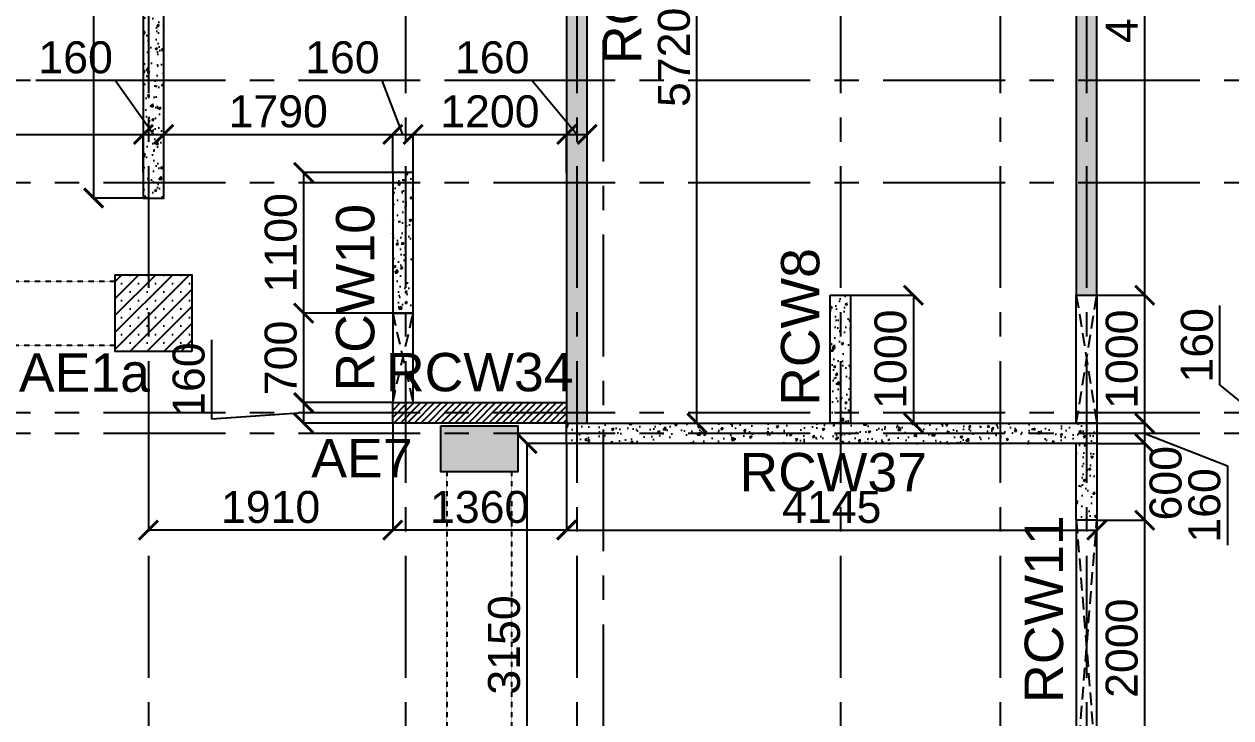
# Model space of a CAD drawing. Header units: inches. Extents: x 207135 to 337634, y -175669 to -89669.
# Drawn here: x 237981 to 247416, y -115947 to -110522 of the extents above; entities that cross this region are included whole.
import ezdxf

# ---------------------------------------------------------------- set-up
doc = ezdxf.new("R2010")
doc.units = ezdxf.units.IN
doc.header["$MEASUREMENT"] = 0
for name, pattern in [('CENTER', [50.8, 31.75, -6.35, 6.35, -6.35]), ('DASHED2', [9.525, 6.35, -3.175]), ('Hidden', [3, 2, -1])]:
    doc.linetypes.add(name, pattern=pattern)
for name, color, linetype in [('160 R.C. WALL HAT', 8, 'Continuous'), ('160 R.C.WALL', 6, 'Continuous'), ('160 WALL  OPENING LINE', 1, 'Continuous'), ('160 WALL OPEING', 1, 'Continuous'), ('AR-Column', 40, 'Continuous'), ('AR-Hidden', 251, 'DASHED2'), ('DIM', 251, 'Continuous'), ('DOP IN SHEAR WALL', 5, 'Continuous'), ('GRID', 8, 'CENTER'), ('NON S.WALL HATCH', 8, 'Continuous'), ('SHEAR WALL NAME', 3, 'Continuous'), ('SHEARWALL HATCH', 8, 'Continuous'), ('TEXT-1', 3, 'Continuous')]:
    doc.layers.add(name, color=color, linetype=linetype)
doc.styles.add('T200', font='sanss___.ttf', dxfattribs={"height": 250})
doc.styles.add('T300', font='sanss___.ttf', dxfattribs={"height": 350})
doc.dimstyles.new('T 200', dxfattribs={"dimtxt": 250, "dimasz": 150, "dimexe": 1, "dimexo": 0, "dimgap": 50, "dimtad": 1, "dimdec": 0, "dimdsep": 46, "dimtxsty": 'T200', "dimblk": 'ARCHTICK', "dimcen": 2.5, "dimdle": 1, "dimclrd": 5, "dimclre": 253, "dimclrt": 1, "dimadec": 0, "dimazin": 0, "dimtfac": 1, "dimtdec": 0, "dimtmove": 2, "dimatfit": 3, "dimfxl": 0, "dimarcsym": 0})
pattern_1 = [(45, (-131825.64, 75915.45), (-66.29126, 66.29126), []), (45, (-131759.35, 75915.45), (-66.29126, 66.29126), [0, -93.75])]
pattern_2 = [(50, (2134302.95, 279547.85), (179.315046, -15.688034), [18.75, -206.25]), (355, (2134302.95, 279547.85), (-34.687833, 188.048033), [15, -165]), (100.451444, (2134317.9, 279546.54), (144.627212, 172.359998), [15.935048, -175.285528]), (46.1842, (2134302.95, 279597.85), (266.810333, -41.37982), [28.125, -309.375]), (96.635635, (2134325.19, 279594.4), (233.665486, 243.52965), [23.902586, -262.92844]), (351.184164, (2134302.95, 279597.85), (233.665486, 243.52965), [22.5, -247.5]), (21, (2134327.95, 279585.35), (149.226763, -100.654723), [18.75, -206.25]), (326, (2134327.95, 279585.35), (60.828833, 181.287511), [15, -165]), (71.451445, (2134340.39, 279576.96), (210.055594, 80.632788), [15.935047, -175.285528]), (37.5, (2134302.95, 279547.85), (3.0399638, 83.2234635), [0, -163, 0, -167.5, 0, -165.625]), (7.5, (2134302.95, 279547.85), (65.7673844, 98.602928), [0, -95.5, 0, -159.25, 0, -63.125]), (327.5, (2134247.2, 279547.85), (133.455609, -5.638718), [0, -62.5, 0, -195, 0, -258.75]), (317.5, (2134222.2, 279547.85), (145.796542, 25.0262456), [0, -81.25, 0, -129.5, 0, -183.75])]
pattern_3 = [(50, (2144232.95, 280407.85), (179.315046, -15.688034), [18.75, -206.25]), (355, (2144232.95, 280407.85), (-34.687833, 188.048033), [15, -165]), (100.451444, (2144247.9, 280406.54), (144.627212, 172.359998), [15.935048, -175.285528]), (46.1842, (2144232.95, 280457.85), (266.810333, -41.37982), [28.125, -309.375]), (96.635635, (2144255.19, 280454.4), (233.665486, 243.52965), [23.902586, -262.92844]), (351.184164, (2144232.95, 280457.85), (233.665486, 243.52965), [22.5, -247.5]), (21, (2144257.95, 280445.35), (149.226763, -100.654723), [18.75, -206.25]), (326, (2144257.95, 280445.35), (60.828833, 181.287511), [15, -165]), (71.451445, (2144270.39, 280436.96), (210.055594, 80.632788), [15.935047, -175.285528]), (37.5, (2144232.95, 280407.85), (3.0399638, 83.2234635), [0, -163, 0, -167.5, 0, -165.625]), (7.5, (2144232.95, 280407.85), (65.7673844, 98.602928), [0, -95.5, 0, -159.25, 0, -63.125]), (327.5, (2144177.2, 280407.85), (133.455609, -5.638718), [0, -62.5, 0, -195, 0, -258.75]), (317.5, (2144152.2, 280407.85), (145.796542, 25.0262456), [0, -81.25, 0, -129.5, 0, -183.75])]

# ---------------------------------------------------------------- blocks, each defined once
blk = doc.blocks.new('_ARCHTICK')
at = {"color": 0, "linetype": 'ByBlock', "const_width": 0.15}
blk.add_lwpolyline([(-0.5, -0.5), (0.5, 0.5)], dxfattribs=at)
blk = doc.blocks.new('*D273')
at = {"layer": 'Defpoints', "color": 0}
for p in [(238912.4, -111384.8), (235762.4, -111682.5, 14.7), (238912.4, -111682.5, 14.7)]:
    blk.add_point(p, dxfattribs=at)
at = {"layer": 'DIM', "color": 5, "lineweight": -2}
blk.add_line((235761.4, -111384.8), (238913.4, -111384.8), dxfattribs=at)
at = {"layer": 'DIM', "color": 253, "lineweight": -2}
for p, q in [((235762.4, -111682.5), (235762.4, -111383.8)), ((238912.4, -111682.5), (238912.4, -111383.8))]:
    blk.add_line(p, q, dxfattribs=at)
at = {"layer": 'DIM', "color": 5, "lineweight": -2, "xscale": 150, "yscale": 150, "zscale": 150, "rotation": 180}
blk.add_blockref('_ARCHTICK', (235762.4, -111384.8), dxfattribs=at)
at = {"layer": 'DIM', "color": 5, "lineweight": -2, "xscale": 150, "yscale": 150, "zscale": 150}
blk.add_blockref('_ARCHTICK', (238912.4, -111384.8), dxfattribs=at)
at = {"layer": 'DIM', "color": 1, "insert": (237337.4, -111205.9), "char_height": 250, "attachment_point": 5, "style": 'T200'}
blk.add_mtext('3150', dxfattribs=at)
blk = doc.blocks.new('*D274')
at = {"layer": 'Defpoints', "color": 0}
for p in [(239072.4, -111384.8), (238912.4, -111682.5, 14.7), (239072.4, -111682.5, 14.7)]:
    blk.add_point(p, dxfattribs=at)
at = {"layer": 'DIM', "color": 5, "lineweight": -2}
for p, q in [((238693.5, -110962.5), (238073.3, -110962.5)), ((238992.4, -111384.8), (238693.5, -110962.5)), ((238911.4, -111384.8), (239073.4, -111384.8))]:
    blk.add_line(p, q, dxfattribs=at)
at = {"layer": 'DIM', "color": 253, "lineweight": -2}
for p, q in [((238912.4, -111682.5), (238912.4, -111383.8)), ((239072.4, -111682.5), (239072.4, -111383.8))]:
    blk.add_line(p, q, dxfattribs=at)
at = {"layer": 'DIM', "color": 5, "lineweight": -2, "xscale": 150, "yscale": 150, "zscale": 150, "rotation": 180}
blk.add_blockref('_ARCHTICK', (238912.4, -111384.8), dxfattribs=at)
at = {"layer": 'DIM', "color": 5, "lineweight": -2, "xscale": 150, "yscale": 150, "zscale": 150}
blk.add_blockref('_ARCHTICK', (239072.4, -111384.8), dxfattribs=at)
at = {"layer": 'DIM', "color": 1, "insert": (238383.4, -110783.6), "char_height": 250, "attachment_point": 5, "style": 'T200'}
blk.add_mtext('160', dxfattribs=at)
blk = doc.blocks.new('*D275')
at = {"layer": 'Defpoints', "color": 0}
for p in [(240862.4, -111384.8), (239072.4, -111682.5, 14.7), (240862.4, -111682.5, 14.7)]:
    blk.add_point(p, dxfattribs=at)
at = {"layer": 'DIM', "color": 5, "lineweight": -2}
blk.add_line((239071.4, -111384.8), (240863.4, -111384.8), dxfattribs=at)
at = {"layer": 'DIM', "color": 253, "lineweight": -2}
for p, q in [((239072.4, -111682.5), (239072.4, -111383.8)), ((240862.4, -111682.5), (240862.4, -111383.8))]:
    blk.add_line(p, q, dxfattribs=at)
at = {"layer": 'DIM', "color": 5, "lineweight": -2, "xscale": 150, "yscale": 150, "zscale": 150, "rotation": 180}
blk.add_blockref('_ARCHTICK', (239072.4, -111384.8), dxfattribs=at)
at = {"layer": 'DIM', "color": 5, "lineweight": -2, "xscale": 150, "yscale": 150, "zscale": 150}
blk.add_blockref('_ARCHTICK', (240862.4, -111384.8), dxfattribs=at)
at = {"layer": 'DIM', "color": 1, "insert": (239967.4, -111206), "char_height": 250, "attachment_point": 5, "style": 'T200'}
blk.add_mtext('1790', dxfattribs=at)
blk = doc.blocks.new('*D276')
at = {"layer": 'Defpoints', "color": 0}
for p in [(241022.4, -111384.8), (240862.4, -111682.5, 14.7), (241022.4, -111682.5, 14.7)]:
    blk.add_point(p, dxfattribs=at)
at = {"layer": 'DIM', "color": 5, "lineweight": -2}
for p, q in [((240779.2, -110962.5), (240158.9, -110962.5)), ((240942.4, -111384.8), (240779.2, -110962.5)), ((240861.4, -111384.8), (241023.4, -111384.8))]:
    blk.add_line(p, q, dxfattribs=at)
at = {"layer": 'DIM', "color": 253, "lineweight": -2}
for p, q in [((240862.4, -111682.5), (240862.4, -111383.8)), ((241022.4, -111682.5), (241022.4, -111383.8))]:
    blk.add_line(p, q, dxfattribs=at)
at = {"layer": 'DIM', "color": 5, "lineweight": -2, "xscale": 150, "yscale": 150, "zscale": 150, "rotation": 180}
blk.add_blockref('_ARCHTICK', (240862.4, -111384.8), dxfattribs=at)
at = {"layer": 'DIM', "color": 5, "lineweight": -2, "xscale": 150, "yscale": 150, "zscale": 150}
blk.add_blockref('_ARCHTICK', (241022.4, -111384.8), dxfattribs=at)
at = {"layer": 'DIM', "color": 1, "insert": (240469, -110783.6), "char_height": 250, "attachment_point": 5, "style": 'T200'}
blk.add_mtext('160', dxfattribs=at)
blk = doc.blocks.new('*D277')
at = {"layer": 'Defpoints', "color": 0}
for p in [(242222.4, -111384.8), (241022.4, -111682.5, 14.7), (242222.4, -111682.5, 14.7)]:
    blk.add_point(p, dxfattribs=at)
at = {"layer": 'DIM', "color": 5, "lineweight": -2}
blk.add_line((241021.4, -111384.8), (242223.4, -111384.8), dxfattribs=at)
at = {"layer": 'DIM', "color": 253, "lineweight": -2}
for p, q in [((241022.4, -111682.5), (241022.4, -111383.8)), ((242222.4, -111682.5), (242222.4, -111383.8))]:
    blk.add_line(p, q, dxfattribs=at)
at = {"layer": 'DIM', "color": 5, "lineweight": -2, "xscale": 150, "yscale": 150, "zscale": 150, "rotation": 180}
blk.add_blockref('_ARCHTICK', (241022.4, -111384.8), dxfattribs=at)
at = {"layer": 'DIM', "color": 5, "lineweight": -2, "xscale": 150, "yscale": 150, "zscale": 150}
blk.add_blockref('_ARCHTICK', (242222.4, -111384.8), dxfattribs=at)
at = {"layer": 'DIM', "color": 1, "insert": (241622.4, -111206), "char_height": 250, "attachment_point": 5, "style": 'T200'}
blk.add_mtext('1200', dxfattribs=at)
blk = doc.blocks.new('*D278')
at = {"layer": 'Defpoints', "color": 0}
for p in [(242382.4, -111384.8), (242222.4, -111682.5, 14.7), (242382.4, -111669.3, 14.7)]:
    blk.add_point(p, dxfattribs=at)
at = {"layer": 'DIM', "color": 5, "lineweight": -2}
for p, q in [((241950.6, -110962.5), (241330.4, -110962.5)), ((242302.4, -111384.8), (241950.6, -110962.5)), ((242221.4, -111384.8), (242383.4, -111384.8))]:
    blk.add_line(p, q, dxfattribs=at)
at = {"layer": 'DIM', "color": 253, "lineweight": -2}
for p, q in [((242222.4, -111682.5), (242222.4, -111383.8)), ((242382.4, -111669.3), (242382.4, -111383.8))]:
    blk.add_line(p, q, dxfattribs=at)
at = {"layer": 'DIM', "color": 5, "lineweight": -2, "xscale": 150, "yscale": 150, "zscale": 150, "rotation": 180}
blk.add_blockref('_ARCHTICK', (242222.4, -111384.8), dxfattribs=at)
at = {"layer": 'DIM', "color": 5, "lineweight": -2, "xscale": 150, "yscale": 150, "zscale": 150}
blk.add_blockref('_ARCHTICK', (242382.4, -111384.8), dxfattribs=at)
at = {"layer": 'DIM', "color": 1, "insert": (241640.5, -110783.6), "char_height": 250, "attachment_point": 5, "style": 'T200'}
blk.add_mtext('160', dxfattribs=at)
blk = doc.blocks.new('*D279')
at = {"layer": 'Defpoints', "color": 0}
for p in [(240166.3, -113482.5), (240862.4, -113482.5, 14.7), (240862.4, -113642.5, 14.7)]:
    blk.add_point(p, dxfattribs=at)
at = {"layer": 'DIM', "color": 5, "lineweight": -2}
for p, q in [((239447.3, -113612.5), (239447.3, -112992.3)), ((240166.3, -113643.5), (240166.3, -113481.5)), ((240166.3, -113562.5), (239447.3, -113612.5))]:
    blk.add_line(p, q, dxfattribs=at)
at = {"layer": 'DIM', "color": 253, "lineweight": -2}
for p, q in [((240862.4, -113482.5), (240165.3, -113482.5)), ((240862.4, -113642.5), (240165.3, -113642.5))]:
    blk.add_line(p, q, dxfattribs=at)
at = {"layer": 'DIM', "color": 5, "lineweight": -2, "xscale": 150, "yscale": 150, "zscale": 150}
for p, rotation in [((240166.3, -113482.5), 90), ((240166.3, -113642.5), 270)]:
    blk.add_blockref('_ARCHTICK', p, dxfattribs=dict(at, rotation=rotation))
at = {"layer": 'DIM', "color": 1, "insert": (239268.3, -113302.4), "char_height": 250, "attachment_point": 5, "rotation": 90, "style": 'T200'}
blk.add_mtext('160', dxfattribs=at)
blk = doc.blocks.new('*D280')
at = {"layer": 'Defpoints', "color": 0}
for p in [(240166.3, -112782.5), (240862.4, -112782.5, 14.7), (240862.4, -113482.5, 14.7)]:
    blk.add_point(p, dxfattribs=at)
at = {"layer": 'DIM', "color": 253, "lineweight": -2}
for p, q in [((240862.4, -112782.5), (240165.3, -112782.5)), ((240862.4, -113482.5), (240165.3, -113482.5))]:
    blk.add_line(p, q, dxfattribs=at)
at = {"layer": 'DIM', "color": 5, "lineweight": -2}
blk.add_line((240166.3, -113483.5), (240166.3, -112781.5), dxfattribs=at)
at = {"layer": 'DIM', "color": 5, "lineweight": -2, "xscale": 150, "yscale": 150, "zscale": 150}
for p, rotation in [((240166.3, -112782.5), 90), ((240166.3, -113482.5), 270)]:
    blk.add_blockref('_ARCHTICK', p, dxfattribs=dict(at, rotation=rotation))
at = {"layer": 'DIM', "color": 1, "insert": (239987.6, -113132.5), "char_height": 250, "attachment_point": 5, "rotation": 90, "style": 'T200'}
blk.add_mtext('700', dxfattribs=at)
blk = doc.blocks.new('*D281')
at = {"layer": 'Defpoints', "color": 0}
for p in [(240166.3, -111682.5), (240862.4, -111682.5, 14.7), (240862.4, -112782.5, 14.7)]:
    blk.add_point(p, dxfattribs=at)
at = {"layer": 'DIM', "color": 253, "lineweight": -2}
for p, q in [((240862.4, -111682.5), (240165.3, -111682.5)), ((240862.4, -112782.5), (240165.3, -112782.5))]:
    blk.add_line(p, q, dxfattribs=at)
at = {"layer": 'DIM', "color": 5, "lineweight": -2}
blk.add_line((240166.3, -112783.5), (240166.3, -111681.5), dxfattribs=at)
at = {"layer": 'DIM', "color": 5, "lineweight": -2, "xscale": 150, "yscale": 150, "zscale": 150}
for p, rotation in [((240166.3, -111682.5), 90), ((240166.3, -112782.5), 270)]:
    blk.add_blockref('_ARCHTICK', p, dxfattribs=dict(at, rotation=rotation))
at = {"layer": 'DIM', "color": 1, "insert": (239987.6, -112232.5), "char_height": 250, "attachment_point": 5, "rotation": 90, "style": 'T200'}
blk.add_mtext('1100', dxfattribs=at)
blk = doc.blocks.new('*D282')
at = {"layer": 'Defpoints', "color": 0}
for p in [(240862.4, -113642.5, 14.7), (242222.4, -113802.5, 14.7), (240862.4, -114478.6)]:
    blk.add_point(p, dxfattribs=at)
at = {"layer": 'DIM', "color": 253, "lineweight": -2}
for p, q in [((240862.4, -113642.5), (240862.4, -114479.6)), ((242222.4, -113802.5), (242222.4, -114479.6))]:
    blk.add_line(p, q, dxfattribs=at)
at = {"layer": 'DIM', "color": 5, "lineweight": -2}
blk.add_line((242223.4, -114478.6), (240861.4, -114478.6), dxfattribs=at)
at = {"layer": 'DIM', "color": 5, "lineweight": -2, "xscale": 150, "yscale": 150, "zscale": 150, "rotation": 180}
blk.add_blockref('_ARCHTICK', (240862.4, -114478.6), dxfattribs=at)
at = {"layer": 'DIM', "color": 5, "lineweight": -2, "xscale": 150, "yscale": 150, "zscale": 150}
blk.add_blockref('_ARCHTICK', (242222.4, -114478.6), dxfattribs=at)
at = {"layer": 'DIM', "color": 1, "insert": (241542.4, -114299.7), "char_height": 250, "attachment_point": 5, "style": 'T200'}
blk.add_mtext('1360', dxfattribs=at)
blk = doc.blocks.new('*D283')
at = {"layer": 'Defpoints', "color": 0}
for p in [(240862.4, -113642.5, 14.7), (238952.4, -114056.1, 14.7), (238952.4, -114478.6)]:
    blk.add_point(p, dxfattribs=at)
at = {"layer": 'DIM', "color": 253, "lineweight": -2}
for p, q in [((240862.4, -113642.5), (240862.4, -114479.6)), ((238952.4, -114056.1), (238952.4, -114479.6))]:
    blk.add_line(p, q, dxfattribs=at)
at = {"layer": 'DIM', "color": 5, "lineweight": -2}
blk.add_line((240863.4, -114478.6), (238951.4, -114478.6), dxfattribs=at)
at = {"layer": 'DIM', "color": 5, "lineweight": -2, "xscale": 150, "yscale": 150, "zscale": 150, "rotation": 180}
blk.add_blockref('_ARCHTICK', (238952.4, -114478.6), dxfattribs=at)
at = {"layer": 'DIM', "color": 5, "lineweight": -2, "xscale": 150, "yscale": 150, "zscale": 150}
blk.add_blockref('_ARCHTICK', (240862.4, -114478.6), dxfattribs=at)
at = {"layer": 'DIM', "color": 1, "insert": (239907.4, -114299.9), "char_height": 250, "attachment_point": 5, "style": 'T200'}
blk.add_mtext('1910', dxfattribs=at)
blk = doc.blocks.new('*D297')
at = {"layer": 'Defpoints', "color": 0}
for p in [(238524.5, -107922.5), (238912.4, -107922.5, 14.7), (238912.4, -111882.5, 14.7)]:
    blk.add_point(p, dxfattribs=at)
at = {"layer": 'DIM', "color": 253, "lineweight": -2}
for p, q in [((238912.4, -107922.5), (238523.5, -107922.5)), ((238912.4, -111882.5), (238523.5, -111882.5))]:
    blk.add_line(p, q, dxfattribs=at)
at = {"layer": 'DIM', "color": 5, "lineweight": -2}
blk.add_line((238524.5, -111883.5), (238524.5, -107921.5), dxfattribs=at)
at = {"layer": 'DIM', "color": 5, "lineweight": -2, "xscale": 150, "yscale": 150, "zscale": 150}
for p, rotation in [((238524.5, -107922.5), 90), ((238524.5, -111882.5), 270)]:
    blk.add_blockref('_ARCHTICK', p, dxfattribs=dict(at, rotation=rotation))
at = {"layer": 'DIM', "color": 1, "insert": (238345.6, -109902.5), "char_height": 250, "attachment_point": 5, "rotation": 90, "style": 'T200'}
blk.add_mtext('3960', dxfattribs=at)
blk = doc.blocks.new('*D298')
at = {"layer": 'Defpoints', "color": 0}
for p in [(244442.6, -112642.5, 14.7), (244442.6, -113642.5, 14.7), (244934.4, -113642.5)]:
    blk.add_point(p, dxfattribs=at)
at = {"layer": 'DIM', "color": 253, "lineweight": -2}
for p, q in [((244442.6, -112642.5), (244935.4, -112642.5)), ((244442.6, -113642.5), (244935.4, -113642.5))]:
    blk.add_line(p, q, dxfattribs=at)
at = {"layer": 'DIM', "color": 5, "lineweight": -2}
blk.add_line((244934.4, -112641.5), (244934.4, -113643.5), dxfattribs=at)
at = {"layer": 'DIM', "color": 5, "lineweight": -2, "xscale": 150, "yscale": 150, "zscale": 150}
for p, rotation in [((244934.4, -112642.5), 90), ((244934.4, -113642.5), 270)]:
    blk.add_blockref('_ARCHTICK', p, dxfattribs=dict(at, rotation=rotation))
at = {"layer": 'DIM', "color": 1, "insert": (244755.6, -113142.5), "char_height": 250, "attachment_point": 5, "rotation": 90, "style": 'T200'}
blk.add_mtext('1000', dxfattribs=at)
blk = doc.blocks.new('*D299')
at = {"layer": 'Defpoints', "color": 0}
for p in [(242382.4, -107922.5, 14.7), (243241.1, -107922.5), (242382.4, -113642.5, 14.7)]:
    blk.add_point(p, dxfattribs=at)
at = {"layer": 'DIM', "color": 253, "lineweight": -2}
for p, q in [((242382.4, -107922.5), (243242.1, -107922.5)), ((242382.4, -113642.5), (243242.1, -113642.5))]:
    blk.add_line(p, q, dxfattribs=at)
at = {"layer": 'DIM', "color": 5, "lineweight": -2}
blk.add_line((243241.1, -113643.5), (243241.1, -107921.5), dxfattribs=at)
at = {"layer": 'DIM', "color": 5, "lineweight": -2, "xscale": 150, "yscale": 150, "zscale": 150}
for p, rotation in [((243241.1, -107922.5), 90), ((243241.1, -113642.5), 270)]:
    blk.add_blockref('_ARCHTICK', p, dxfattribs=dict(at, rotation=rotation))
at = {"layer": 'DIM', "color": 1, "insert": (243062.4, -110782.5), "char_height": 250, "attachment_point": 5, "rotation": 90, "style": 'T200'}
blk.add_mtext('5720', dxfattribs=at)
blk = doc.blocks.new('*D309')
at = {"layer": 'Defpoints', "color": 0}
for p in [(246367.4, -114402.5, 14.7), (246742.3, -114402.5), (246367.4, -116402.5, 14.7)]:
    blk.add_point(p, dxfattribs=at)
at = {"layer": 'DIM', "color": 253, "lineweight": -2}
for p, q in [((246367.4, -114402.5), (246743.3, -114402.5)), ((246367.4, -116402.5), (246743.3, -116402.5))]:
    blk.add_line(p, q, dxfattribs=at)
at = {"layer": 'DIM', "color": 5, "lineweight": -2}
blk.add_line((246742.3, -116403.5), (246742.3, -114401.5), dxfattribs=at)
at = {"layer": 'DIM', "color": 5, "lineweight": -2, "xscale": 150, "yscale": 150, "zscale": 150}
for p, rotation in [((246742.3, -114402.5), 90), ((246742.3, -116402.5), 270)]:
    blk.add_blockref('_ARCHTICK', p, dxfattribs=dict(at, rotation=rotation))
at = {"layer": 'DIM', "color": 1, "insert": (246563.5, -115402.5), "char_height": 250, "attachment_point": 5, "rotation": 90, "style": 'T200'}
blk.add_mtext('2000', dxfattribs=at)
blk = doc.blocks.new('*D310')
at = {"layer": 'Defpoints', "color": 0}
for p in [(246367.4, -113802.5, 14.7), (246742.3, -113802.5), (246367.4, -114402.5, 14.7)]:
    blk.add_point(p, dxfattribs=at)
at = {"layer": 'DIM', "color": 253, "lineweight": -2}
for p, q in [((246367.4, -113802.5), (246743.3, -113802.5)), ((246367.4, -114402.5), (246743.3, -114402.5))]:
    blk.add_line(p, q, dxfattribs=at)
at = {"layer": 'DIM', "color": 5, "lineweight": -2}
blk.add_line((246742.3, -114403.5), (246742.3, -113801.5), dxfattribs=at)
at = {"layer": 'DIM', "color": 5, "lineweight": -2, "xscale": 150, "yscale": 150, "zscale": 150}
for p, rotation in [((246742.3, -113802.5), 90), ((246742.3, -114402.5), 270)]:
    blk.add_blockref('_ARCHTICK', p, dxfattribs=dict(at, rotation=rotation))
at = {"layer": 'DIM', "color": 1, "insert": (246906.9, -114112.5), "char_height": 250, "attachment_point": 5, "rotation": 90, "style": 'T200'}
blk.add_mtext('600', dxfattribs=at)
blk = doc.blocks.new('*D311')
at = {"layer": 'Defpoints', "color": 0}
for p in [(246367.4, -113642.5, 14.7), (246742.3, -113642.5), (246367.4, -113802.5, 14.7)]:
    blk.add_point(p, dxfattribs=at)
at = {"layer": 'DIM', "color": 253, "lineweight": -2}
for p, q in [((246367.4, -113642.5), (246743.3, -113642.5)), ((246367.4, -113802.5), (246743.3, -113802.5))]:
    blk.add_line(p, q, dxfattribs=at)
at = {"layer": 'DIM', "color": 5, "lineweight": -2}
for p, q in [((246742.3, -113803.5), (246742.3, -113641.5)), ((246742.3, -113722.5), (247388.7, -113976.2)), ((247388.7, -113976.2), (247388.7, -114596.4))]:
    blk.add_line(p, q, dxfattribs=at)
at = {"layer": 'DIM', "color": 5, "lineweight": -2, "xscale": 150, "yscale": 150, "zscale": 150}
for p, rotation in [((246742.3, -113642.5), 90), ((246742.3, -113802.5), 270)]:
    blk.add_blockref('_ARCHTICK', p, dxfattribs=dict(at, rotation=rotation))
at = {"layer": 'DIM', "color": 1, "insert": (247209.8, -114286.3), "char_height": 250, "attachment_point": 5, "rotation": 90, "style": 'T200'}
blk.add_mtext('160', dxfattribs=at)
blk = doc.blocks.new('*D312')
at = {"layer": 'Defpoints', "color": 0}
for p in [(246367.4, -112642.5, 14.7), (246742.3, -112642.5), (246367.4, -113642.5, 14.7)]:
    blk.add_point(p, dxfattribs=at)
at = {"layer": 'DIM', "color": 253, "lineweight": -2}
for p, q in [((246367.4, -112642.5), (246743.3, -112642.5)), ((246367.4, -113642.5), (246743.3, -113642.5))]:
    blk.add_line(p, q, dxfattribs=at)
at = {"layer": 'DIM', "color": 5, "lineweight": -2}
blk.add_line((246742.3, -113643.5), (246742.3, -112641.5), dxfattribs=at)
at = {"layer": 'DIM', "color": 5, "lineweight": -2, "xscale": 150, "yscale": 150, "zscale": 150}
for p, rotation in [((246742.3, -112642.5), 90), ((246742.3, -113642.5), 270)]:
    blk.add_blockref('_ARCHTICK', p, dxfattribs=dict(at, rotation=rotation))
at = {"layer": 'DIM', "color": 1, "insert": (246563.5, -113142.5), "char_height": 250, "attachment_point": 5, "rotation": 90, "style": 'T200'}
blk.add_mtext('1000', dxfattribs=at)
blk = doc.blocks.new('*D313')
at = {"layer": 'Defpoints', "color": 0}
for p in [(246367.4, -107922.5), (246742.3, -107922.5), (246367.4, -112642.5, 14.7)]:
    blk.add_point(p, dxfattribs=at)
at = {"layer": 'DIM', "color": 253, "lineweight": -2}
for p, q in [((246367.4, -107922.5), (246743.3, -107922.5)), ((246367.4, -112642.5), (246743.3, -112642.5))]:
    blk.add_line(p, q, dxfattribs=at)
at = {"layer": 'DIM', "color": 5, "lineweight": -2}
blk.add_line((246742.3, -112643.5), (246742.3, -107921.5), dxfattribs=at)
at = {"layer": 'DIM', "color": 5, "lineweight": -2, "xscale": 150, "yscale": 150, "zscale": 150}
for p, rotation in [((246742.3, -107922.5), 90), ((246742.3, -112642.5), 270)]:
    blk.add_blockref('_ARCHTICK', p, dxfattribs=dict(at, rotation=rotation))
at = {"layer": 'DIM', "color": 1, "insert": (246563.5, -110282.5), "char_height": 250, "attachment_point": 5, "rotation": 90, "style": 'T200'}
blk.add_mtext('4720', dxfattribs=at)
blk = doc.blocks.new('*D322')
at = {"layer": 'Defpoints', "color": 0}
for p in [(247792.5, -113642.5), (248167.4, -113642.5, 14.7), (248167.4, -113802.5, 14.7)]:
    blk.add_point(p, dxfattribs=at)
at = {"layer": 'DIM', "color": 5, "lineweight": -2}
for p, q in [((247330.2, -113344.2), (247330.2, -112724)), ((247792.5, -113722.5), (247330.2, -113344.2)), ((247792.5, -113803.5), (247792.5, -113641.5))]:
    blk.add_line(p, q, dxfattribs=at)
at = {"layer": 'DIM', "color": 253, "lineweight": -2}
for p, q in [((248167.4, -113642.5), (247791.5, -113642.5)), ((248167.4, -113802.5), (247791.5, -113802.5))]:
    blk.add_line(p, q, dxfattribs=at)
at = {"layer": 'DIM', "color": 5, "lineweight": -2, "xscale": 150, "yscale": 150, "zscale": 150}
for p, rotation in [((247792.5, -113642.5), 90), ((247792.5, -113802.5), 270)]:
    blk.add_blockref('_ARCHTICK', p, dxfattribs=dict(at, rotation=rotation))
at = {"layer": 'DIM', "color": 1, "insert": (247151.3, -113034.1), "char_height": 250, "attachment_point": 5, "rotation": 90, "style": 'T200'}
blk.add_mtext('160', dxfattribs=at)
blk = doc.blocks.new('*D348')
at = {"layer": 'Defpoints', "color": 0}
for p in [(241913.1, -113802.5), (242222.4, -113802.5, 14.7), (242407.4, -116952.5, 14.7)]:
    blk.add_point(p, dxfattribs=at)
at = {"layer": 'DIM', "color": 253, "lineweight": -2}
for p, q in [((242222.4, -113802.5), (241912.1, -113802.5)), ((242407.4, -116952.5), (241912.1, -116952.5))]:
    blk.add_line(p, q, dxfattribs=at)
at = {"layer": 'DIM', "color": 5, "lineweight": -2}
blk.add_line((241913.1, -116953.5), (241913.1, -113801.5), dxfattribs=at)
at = {"layer": 'DIM', "color": 5, "lineweight": -2, "xscale": 150, "yscale": 150, "zscale": 150}
for p, rotation in [((241913.1, -113802.5), 90), ((241913.1, -116952.5), 270)]:
    blk.add_blockref('_ARCHTICK', p, dxfattribs=dict(at, rotation=rotation))
at = {"layer": 'DIM', "color": 1, "insert": (241734.1, -115377.5), "char_height": 250, "attachment_point": 5, "rotation": 90, "style": 'T200'}
blk.add_mtext('3150', dxfattribs=at)
blk = doc.blocks.new('*D349')
at = {"layer": 'Defpoints', "color": 0}
for p in [(242222.4, -113802.5, 14.7), (246367.4, -113802.5, 14.7), (246367.4, -114478.6)]:
    blk.add_point(p, dxfattribs=at)
at = {"layer": 'DIM', "color": 253, "lineweight": -2}
for p, q in [((242222.4, -113802.5), (242222.4, -114479.6)), ((246367.4, -113802.5), (246367.4, -114479.6))]:
    blk.add_line(p, q, dxfattribs=at)
at = {"layer": 'DIM', "color": 5, "lineweight": -2}
blk.add_line((242221.4, -114478.6), (246368.4, -114478.6), dxfattribs=at)
at = {"layer": 'DIM', "color": 5, "lineweight": -2, "xscale": 150, "yscale": 150, "zscale": 150, "rotation": 180}
blk.add_blockref('_ARCHTICK', (242222.4, -114478.6), dxfattribs=at)
at = {"layer": 'DIM', "color": 5, "lineweight": -2, "xscale": 150, "yscale": 150, "zscale": 150}
blk.add_blockref('_ARCHTICK', (246367.4, -114478.6), dxfattribs=at)
at = {"layer": 'DIM', "color": 1, "insert": (244294.9, -114299.9), "char_height": 250, "attachment_point": 5, "style": 'T200'}
blk.add_mtext('4145', dxfattribs=at)
blk = doc.blocks.new('A$C02A55DAE')
at = {"layer": 'NON S.WALL HATCH'}
h = blk.add_hatch(dxfattribs=at)
h.set_pattern_fill('SACNCR', color=256, scale=1000)
h.set_pattern_definition(pattern_1)
h.paths.add_polyline_path([(20480, -10920), (19880, -10920), (19880, -10320), (20480, -10320)])
h = blk.add_hatch(dxfattribs=at)
h.set_pattern_fill('SACNCR', color=256, scale=1000)
h.set_pattern_definition(pattern_1)
h.paths.add_polyline_path([(22427.1, -18480), (23027.1, -18480), (23027.1, -17880), (22427.1, -17880)])
h.paths.add_polyline_path([(22427.1, -15170), (23027.1, -15170), (23027.1, -14570), (22427.1, -14570)])
h.paths.add_polyline_path([(22427.1, -11500), (23027.1, -11500), (23027.1, -11860), (22427.1, -11860)])
h.paths.add_polyline_path([(34482.9, -18480), (33882.9, -18480), (33882.9, -17880), (34482.9, -17880)])
h.paths.add_polyline_path([(34482.9, -11260), (33882.9, -11260), (33882.9, -11860), (34482.9, -11860)])
edge = h.paths.add_edge_path()
edge.add_line((34435.5, -11860), (34435.5, -14570))
at = {"layer": 'AR-Column', "color": 4, "elevation": -29.5}
for points in [[(20480, -10920), (19880, -10920), (19880, -10320), (20480, -10320)], [(22427.1, -11500), (23027.1, -11500), (23027.1, -11860), (22427.1, -11860)]]:
    blk.add_lwpolyline(points, close=True, dxfattribs=at)
at = {"layer": 'AR-Hidden', "ltscale": 0.009}
for p, q in [((17170, -10370, -29.5), (19880, -10370, -29.5)), ((17170, -10870, -29.5), (19880, -10870, -29.5)), ((22474.5, -11860, -29.5), (22474.5, -14570, -29.5)), ((22979.7, -11860, -29.5), (22979.7, -14570, -29.5))]:
    blk.add_line(p, q, dxfattribs=at)

msp = doc.modelspace()

# ---------------------------------------------------------------- hatches: boundary and pattern name
at = {"layer": '160 R.C. WALL HAT'}
h = msp.add_hatch(dxfattribs=at)
h.set_pattern_fill('AR-CONC', color=256, scale=25)
h.set_pattern_definition(pattern_3)
h.paths.add_polyline_path([(238912.4, -111882.5), (239072.4, -111882.5), (239072.4, -107922.5), (238912.4, -107922.5)])
h = msp.add_hatch(dxfattribs=at)
h.set_pattern_fill('AR-CONC', color=256, scale=25)
h.set_pattern_definition(pattern_2)
h.paths.add_polyline_path([(242382.4, -107922.5), (242222.4, -107922.5), (242222.4, -113642.5), (242382.4, -113642.5)])
h = msp.add_hatch(dxfattribs=at)
h.set_pattern_fill('AR-CONC', color=256, scale=25)
h.set_pattern_definition(pattern_3)
h.paths.add_polyline_path([(246207.4, -112642.5), (246367.4, -112642.5), (246367.4, -107922.5), (246207.4, -107922.5)])
h = msp.add_hatch(dxfattribs=at)
h.set_pattern_fill('AR-CONC', color=256, scale=25)
h.set_pattern_definition(pattern_2)
h.paths.add_polyline_path([(240862.4, -111682.5), (241022.4, -111682.5), (241022.4, -112782.5), (240862.4, -112782.5)])
h = msp.add_hatch(dxfattribs=at)
h.set_pattern_fill('AR-CONC', color=256, scale=25)
h.set_pattern_definition([(50, (2130317.95, 279547.85), (179.315046, -15.688034), [18.75, -206.25]), (355, (2130317.95, 279547.85), (-34.687833, 188.048033), [15, -165]), (100.451444, (2130332.9, 279546.54), (144.627212, 172.359998), [15.935048, -175.285528]), (46.1842, (2130317.95, 279597.85), (266.810333, -41.37982), [28.125, -309.375]), (96.635635, (2130340.19, 279594.4), (233.665486, 243.52965), [23.902586, -262.92844]), (351.184164, (2130317.95, 279597.85), (233.665486, 243.52965), [22.5, -247.5]), (21, (2130342.95, 279585.35), (149.226763, -100.654723), [18.75, -206.25]), (326, (2130342.95, 279585.35), (60.828833, 181.287511), [15, -165]), (71.451445, (2130355.39, 279576.96), (210.055594, 80.632788), [15.935047, -175.285528]), (37.5, (2130317.95, 279547.85), (3.0399638, 83.2234635), [0, -163, 0, -167.5, 0, -165.625]), (7.5, (2130317.95, 279547.85), (65.7673844, 98.602928), [0, -95.5, 0, -159.25, 0, -63.125]), (327.5, (2130262.2, 279547.85), (133.455609, -5.638718), [0, -62.5, 0, -195, 0, -258.75]), (317.5, (2130237.2, 279547.85), (145.796542, 25.0262456), [0, -81.25, 0, -129.5, 0, -183.75])])
h.paths.add_polyline_path([(244282.6, -112642.5), (244442.6, -112642.5), (244442.6, -113642.5), (244282.6, -113642.5)])
h = msp.add_hatch(dxfattribs=at)
h.set_pattern_fill('AR-CONC', color=256, scale=25)
h.set_pattern_definition([(50, (2147542.95, 279387.85), (179.315046, -15.688034), [18.75, -206.25]), (355, (2147542.95, 279387.85), (-34.687833, 188.048033), [15, -165]), (100.451444, (2147557.9, 279386.54), (144.627212, 172.359998), [15.935048, -175.285528]), (46.1842, (2147542.95, 279437.85), (266.810333, -41.37982), [28.125, -309.375]), (96.635635, (2147565.19, 279434.4), (233.665486, 243.52965), [23.902586, -262.92844]), (351.184164, (2147542.95, 279437.85), (233.665486, 243.52965), [22.5, -247.5]), (21, (2147567.95, 279425.35), (149.226763, -100.654723), [18.75, -206.25]), (326, (2147567.95, 279425.35), (60.828833, 181.287511), [15, -165]), (71.451445, (2147580.39, 279416.96), (210.055594, 80.632788), [15.935047, -175.285528]), (37.5, (2147542.95, 279387.85), (3.0399638, 83.2234635), [0, -163, 0, -167.5, 0, -165.625]), (7.5, (2147542.95, 279387.85), (65.7673844, 98.602928), [0, -95.5, 0, -159.25, 0, -63.125]), (327.5, (2147487.2, 279387.85), (133.455609, -5.638718), [0, -62.5, 0, -195, 0, -258.75]), (317.5, (2147462.2, 279387.85), (145.796542, 25.0262456), [0, -81.25, 0, -129.5, 0, -183.75])])
h.paths.add_polyline_path([(242222.4, -113642.5), (246367.4, -113642.5), (246367.4, -113802.5), (242222.4, -113802.5)])
h = msp.add_hatch(dxfattribs=at)
h.set_pattern_fill('AR-CONC', color=256, scale=25)
h.set_pattern_definition([(50, (2151527.95, 278787.85), (179.315046, -15.688034), [18.75, -206.25]), (355, (2151527.95, 278787.85), (-34.687833, 188.048033), [15, -165]), (100.451444, (2151542.9, 278786.54), (144.627212, 172.359998), [15.935048, -175.285528]), (46.1842, (2151527.95, 278837.85), (266.810333, -41.37982), [28.125, -309.375]), (96.635635, (2151550.19, 278834.4), (233.665486, 243.52965), [23.902586, -262.92844]), (351.184164, (2151527.95, 278837.85), (233.665486, 243.52965), [22.5, -247.5]), (21, (2151552.95, 278825.35), (149.226763, -100.654723), [18.75, -206.25]), (326, (2151552.95, 278825.35), (60.828833, 181.287511), [15, -165]), (71.451445, (2151565.39, 278816.96), (210.055594, 80.632788), [15.935047, -175.285528]), (37.5, (2151527.95, 278787.85), (3.0399638, 83.2234635), [0, -163, 0, -167.5, 0, -165.625]), (7.5, (2151527.95, 278787.85), (65.7673844, 98.602928), [0, -95.5, 0, -159.25, 0, -63.125]), (327.5, (2151472.2, 278787.85), (133.455609, -5.638718), [0, -62.5, 0, -195, 0, -258.75]), (317.5, (2151447.2, 278787.85), (145.796542, 25.0262456), [0, -81.25, 0, -129.5, 0, -183.75])])
h.paths.add_polyline_path([(246367.4, -113802.5), (246207.4, -113802.5), (246207.4, -114402.5), (246367.4, -114402.5)])
at = {"layer": 'SHEARWALL HATCH'}
h = msp.add_hatch(dxfattribs=at)
h.set_pattern_fill('ANSI31', color=5, scale=300)
h.set_pattern_definition([(45, (2124542.952, 287067.85), (-26.5165043, 26.5165043), [])])
h.paths.add_polyline_path([(240862.4, -113482.5), (242222.4, -113482.5), (242222.4, -113642.5), (240862.4, -113642.5)])

# ---------------------------------------------------------------- linework, layer by layer
at = {"layer": '160 R.C.WALL'}
msp.add_line((241022.4, -112782.5, 14.7), (240862.4, -112782.5, 14.7), dxfattribs=at)
at = {"layer": '160 R.C.WALL', "elevation": 14.7}
for points in [[(238912.4, -111882.5), (239072.4, -111882.5), (239072.4, -107922.5), (238912.4, -107922.5)], [(242382.4, -107922.5), (242222.4, -107922.5), (242222.4, -113642.5), (242382.4, -113642.5)], [(246367.4, -107922.5), (246207.4, -107922.5), (246207.4, -112642.5), (246367.4, -112642.5)], [(241022.4, -111682.5), (240862.4, -111682.5), (240862.4, -112782.5), (241022.4, -112782.5)], [(244282.6, -112642.5), (244442.6, -112642.5), (244442.6, -113642.5), (244282.6, -113642.5)], [(242222.4, -113642.5), (240862.4, -113642.5), (240862.4, -113482.5), (242222.4, -113482.5)], [(242222.4, -113642.5), (246367.4, -113642.5), (246367.4, -113802.5), (242222.4, -113802.5)]]:
    msp.add_lwpolyline(points, close=True, dxfattribs=at)
msp.add_lwpolyline([(246367.4, -113802.5), (246367.4, -114402.5), (246207.4, -114402.5), (246207.4, -113802.5)], dxfattribs=at)
at = {"layer": '160 WALL  OPENING LINE', "elevation": 14.7}
for points in [[(246367.4, -113642.5), (246207.4, -113642.5), (246207.4, -112642.5), (246367.4, -112642.5)], [(241022.4, -112782.5), (240862.4, -112782.5), (240862.4, -113482.5), (241022.4, -113482.5)], [(246207.4, -116402.5), (246367.4, -116402.5), (246367.4, -114402.5), (246207.4, -114402.5)]]:
    msp.add_lwpolyline(points, close=True, dxfattribs=at)
at = {"layer": '160 WALL OPEING', "linetype": 'Hidden', "ltscale": 50}
for p, q in [((246207.4, -113642.5, 14.7), (246367.4, -112642.5, 14.7)), ((246207.4, -112642.5, 14.7), (246367.4, -113642.5, 14.7)), ((240862.4, -113482.5, 14.7), (241022.4, -112782.5, 14.7)), ((240862.4, -112782.5, 14.7), (241022.4, -113482.5, 14.7)), ((246207.4, -116402.5, 14.7), (246367.4, -114402.5, 14.7)), ((246207.4, -114402.5, 14.7), (246367.4, -116402.5, 14.7))]:
    msp.add_line(p, q, dxfattribs=at)
at = {"layer": 'DOP IN SHEAR WALL'}
msp.add_line((240842.4, -113462.5, 14.7), (240842.4, -113462.5, 14.7), dxfattribs=at)
at = {"layer": 'GRID', "ltscale": 30}
for p, q in [((238952.4, -94868.8, 14.7), (238952.4, -126522.9, 14.7)), ((240962.4, -94868.8, 14.7), (240962.4, -126522.9, 14.7)), ((242302.4, -94868.8, 14.7), (242302.4, -126522.9, 14.7)), ((244362.6, -94868.8, 14.7), (244362.6, -126522.9, 14.7)), ((245612.4, -94868.8, 14.7), (245612.4, -126522.9, 14.7)), ((246287.4, -94868.8, 14.7), (246287.4, -126522.9, 14.7)), ((242507.4, -95404, 14.7), (242507.4, -126522.9, 14.7)), ((300513.9, -110962.5, 14.7), (213869.4, -110962.5, 14.7)), ((300513.9, -111762.5, 14.7), (213696.9, -111762.5, 14.7)), ((300513.9, -113562.5, 14.7), (213893.9, -113562.5, 14.7)), ((300513.9, -113722.5, 14.7), (213696.9, -113722.5, 14.7))]:
    msp.add_line(p, q, dxfattribs=at)

# ---------------------------------------------------------------- block references
at = {"layer": 'DIM', "color": 1}
msp.add_blockref('A$C02A55DAE', (218812.4, -102162.5, 14.7), dxfattribs=at)

# ---------------------------------------------------------------- texts
at = {"layer": 'SHEAR WALL NAME', "ltscale": 7, "style": 'T300'}
for s, p in [('RCW9', (242805.3, -110834.9)), ('RCW10', (240719.1, -113395.6)), ('RCW8', (244198.4, -113507.7)), ('RCW11', (246103.5, -115830.6))]:
    msp.add_text(s, height=300, rotation=90, dxfattribs=at).set_placement(p)
for s, p in [('RCW34', (240809.4, -113393.7)), ('RCW37', (243573.4, -114176))]:
    msp.add_text(s, height=300, dxfattribs=at).set_placement(p)
at = {"layer": 'TEXT-1', "color": 4, "style": 'T300'}
for s, p in [('AE1a', (237939.4, -113397.2)), ('AE7', (240225.6, -114065.7))]:
    msp.add_text(s, height=300, dxfattribs=at).set_placement(p)

# ---------------------------------------------------------------- dimensions: what is measured, and where the dimension line sits
at = {"layer": 'DIM'}
for base, p1, p2, angle, picture, middle in [((238524.5, -107922.5), (238912.4, -111882.5, 14.7), (238912.4, -107922.5, 14.7), 90, '*D297', (238345.6, -109902.5)), ((243241.1, -107922.5), (242382.4, -113642.5, 14.7), (242382.4, -107922.5, 14.7), 90, '*D299', (243062.4, -110782.5)), ((246742.3, -107922.5), (246367.4, -112642.5, 14.7), (246367.4, -107922.5), 90, '*D313', (246563.5, -110282.5)), ((240166.3, -111682.5), (240862.4, -112782.5, 14.7), (240862.4, -111682.5, 14.7), 90, '*D281', (239987.6, -112232.5)), ((244934.4, -113642.5), (244442.6, -112642.5, 14.7), (244442.6, -113642.5, 14.7), 90, '*D298', (244755.6, -113142.5)), ((246742.3, -112642.5), (246367.4, -113642.5, 14.7), (246367.4, -112642.5, 14.7), 90, '*D312', (246563.5, -113142.5)), ((240166.3, -112782.5), (240862.4, -113482.5, 14.7), (240862.4, -112782.5, 14.7), 90, '*D280', (239987.6, -113132.5)), ((238952.4, -114478.6), (240862.4, -113642.5, 14.7), (238952.4, -114056.1, 14.7), 180, '*D283', (239907.4, -114299.9)), ((240862.4, -114478.6), (242222.4, -113802.5, 14.7), (240862.4, -113642.5, 14.7), 180, '*D282', (241542.4, -114299.7)), ((241913.1, -113802.5), (242407.4, -116952.5, 14.7), (242222.4, -113802.5, 14.7), 90, '*D348', (241734.1, -115377.5)), ((246742.3, -114402.5), (246367.4, -116402.5, 14.7), (246367.4, -114402.5, 14.7), 90, '*D309', (246563.5, -115402.5))]:
    dim = msp.add_linear_dim(base=base, p1=p1, p2=p2, angle=angle, dimstyle='T 200', dxfattribs=at)
    dim.commit()
    dim.dimension.update_dxf_attribs({"geometry": picture, "text_midpoint": middle})
for base, p1, p2, picture, middle in [((239072.4, -111384.8), (238912.4, -111682.5, 14.7), (239072.4, -111682.5, 14.7), '*D274', (238643.5, -110962.5)), ((241022.4, -111384.8), (240862.4, -111682.5, 14.7), (241022.4, -111682.5, 14.7), '*D276', (240729.2, -110962.5)), ((242382.4, -111384.8), (242222.4, -111682.5, 14.7), (242382.4, -111669.3, 14.7), '*D278', (241900.6, -110962.5))]:
    dim = msp.add_linear_dim(base=base, p1=p1, p2=p2, dimstyle='T 200', override={"dimtmove": 1}, dxfattribs=at)
    dim.commit()
    dim.dimension.update_dxf_attribs({"geometry": picture, "text_midpoint": middle, "dimtype": 160})
for base, p1, p2, picture, middle in [((238912.4, -111384.8), (235762.4, -111682.5, 14.7), (238912.4, -111682.5, 14.7), '*D273', (237337.4, -111205.9)), ((240862.4, -111384.8), (239072.4, -111682.5, 14.7), (240862.4, -111682.5, 14.7), '*D275', (239967.4, -111206)), ((242222.4, -111384.8), (241022.4, -111682.5, 14.7), (242222.4, -111682.5, 14.7), '*D277', (241622.4, -111206)), ((246367.4, -114478.6), (242222.4, -113802.5, 14.7), (246367.4, -113802.5, 14.7), '*D349', (244294.9, -114299.9))]:
    dim = msp.add_linear_dim(base=base, p1=p1, p2=p2, dimstyle='T 200', dxfattribs=at)
    dim.commit()
    dim.dimension.update_dxf_attribs({"geometry": picture, "text_midpoint": middle})
for base, p1, p2, picture, middle in [((247792.5, -113642.5), (248167.4, -113802.5, 14.7), (248167.4, -113642.5, 14.7), '*D322', (247330.2, -113294.2)), ((240166.3, -113482.5), (240862.4, -113642.5, 14.7), (240862.4, -113482.5, 14.7), '*D279', (239447.3, -113562.5)), ((246742.3, -113642.5), (246367.4, -113802.5, 14.7), (246367.4, -113642.5, 14.7), '*D311', (247388.7, -114026.2))]:
    dim = msp.add_linear_dim(base=base, p1=p1, p2=p2, angle=90, dimstyle='T 200', override={"dimtmove": 1}, dxfattribs=at)
    dim.commit()
    dim.dimension.update_dxf_attribs({"geometry": picture, "text_midpoint": middle, "dimtype": 160})
dim = msp.add_linear_dim(base=(246742.3, -113802.5), p1=(246367.4, -114402.5, 14.7), p2=(246367.4, -113802.5, 14.7), angle=90, dimstyle='T 200', dxfattribs=at)
dim.commit()
dim.dimension.update_dxf_attribs({"geometry": '*D310', "text_midpoint": (246906.9, -114112.5), "dimtype": 160})

doc.saveas('drawing.dxf')
